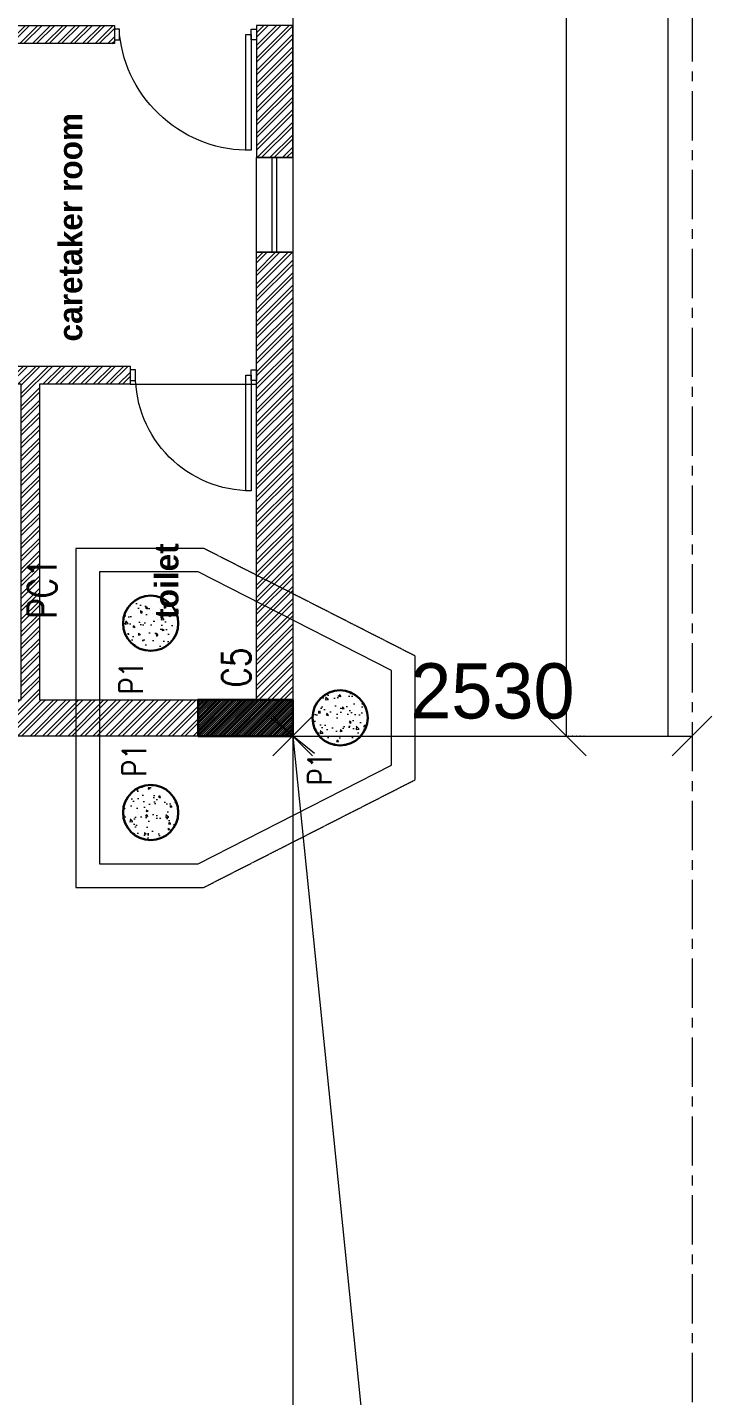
# Model space of a CAD drawing. Header units: metres. Extents: x 5205117 to 5948571, y 646915 to 1143748.
# Drawn here: x 5479732 to 5484081, y 1031083 to 1039757 of the extents above; entities that cross this region are included whole.
import ezdxf

# ---------------------------------------------------------------- set-up
doc = ezdxf.new("R2010")
doc.units = ezdxf.units.M
doc.header["$MEASUREMENT"] = 0
doc.header["$PDMODE"] = 35
doc.header["$PDSIZE"] = 10
for name, pattern in [('CENTER', [2, 1.25, -0.25, 0.25, -0.25]), ('DASHED', [0.75, 0.5, -0.25]), ('DOT2', [0.125, 0, -0.125]), ('HIDDEN', [0.375, 0.25, -0.125])]:
    doc.linetypes.add(name, pattern=pattern)
doc.layers.get('0').update_dxf_attribs({"color": 1, "linetype": 'DASHED', "lineweight": 30})
for name, color, linetype, lineweight in [('A-Center line', 1, 'CENTER', 9), ('dim start point', 10, 'Continuous', 0), ('S-COLUMN & WALL', 5, 'Continuous', 30), ('S-COLUMN_H', 250, 'Continuous', 0), ('S-FOUND-EXCAVATION', 253, 'HIDDEN', 0), ('S-FOUND-FOOTING', 7, 'Continuous', 15), ('S-PILE', 96, 'Continuous', 30), ('S-TEXT COL.', 1, 'Continuous', 0), ('S-TEXT PILE', 7, 'Continuous', 0)]:
    doc.layers.add(name, color=color, linetype=linetype, lineweight=lineweight)
doc.layers.add('A-GF', color=8, linetype='Continuous', lineweight=0, transparency=0.5)
doc.styles.add('MtXpl_Century_Gothic', font='GOTHICB.TTF')
doc.styles.add('SETU 1', font='romans.shx', dxfattribs={"width": 0.8})
doc.styles.get("Standard").update_dxf_attribs({"font": 'GOTHIC.TTF'})
doc.dimstyles.get("Standard").update_dxf_attribs({"dimtxt": 2, "dimasz": 1, "dimexe": 0, "dimexo": 0, "dimgap": 0.1, "dimtad": 1, "dimdsep": 46, "dimtxsty": 'Standard', "dimblk": 'OBLIQUE', "dimcen": 0.1, "dimclrd": 256, "dimclre": 256, "dimclrt": 256, "dimadec": 0, "dimazin": 0, "dimtfac": 1, "dimtofl": 0, "dimtmove": 1, "dimatfit": 2, "dimldrblk": 'OPEN90', "dimfxl": 1, "dimtolj": 1, "dimtzin": 0, "dimlwd": -1, "dimlwe": -1, "dimarcsym": 0})

# ---------------------------------------------------------------- blocks, each defined once
blk = doc.blocks.new('P2')
at = {"layer": 'S-PILE', "lineweight": 0}
h = blk.add_hatch(dxfattribs=at)
h.set_pattern_fill('AR-CONC', color=256, scale=20)
h.set_pattern_definition([(49.99999999999999, (0, 0), (143.4520365201507, -12.55042699651902), [15, -165]), (355, (0, 0), (-27.7502667226, 150.4384267400024), [12, -132]), (100.45144446, (11.9543362, -1.0458688), (115.7017693454224, 137.8879981937259), [12.7480384, -140.2284224]), (46.18420000000001, (0, 40), (213.4482661343145, -33.10385615861531), [22.5, -247.5]), (96.63563549, (17.787349, 37.2413386), (186.9323891348457, 194.8237201549101), [19.1220684, -210.342752]), (351.1841639899999, (0, 40), (186.9323890109546, 194.823720053998), [18, -198.0000002]), (21, (20, 30), (119.3814104236923, -80.52377813306776), [15, -165]), (326.0000000000001, (20, 30), (48.66306638431634, 145.0300090093706), [12, -132]), (71.45144474, (29.9484508, 23.2896852), (168.0444753459942, 64.50623056127077), [12.748038, -140.2284224]), (37.50000000000001, (0, 0), (2.431971063458134, 66.5787707662623), [0, -130.4, 0, -134, 0, -132.5]), (7.499999999999999, (0, 0), (52.61390748842972, 78.88234237647205), [0, -76.39999999999999, 0, -127.4, 0, -50.5]), (327.5, (-44.6, 0), (106.7644872344818, -4.510974346875951), [0, -50, 0, -156, 0, -207]), (317.5, (-64.6, 0), (116.6372338684772, 20.02099646646354), [0, -65, 0, -103.6, 0, -147])])
edge = h.paths.add_edge_path()
edge.add_arc((0, 0), 175, 0, 360)
at = {"layer": 'S-PILE'}
blk.add_circle((0, 0), 175, dxfattribs=at)
blk = doc.blocks.new('_Oblique')
at = {"color": 0, "linetype": 'ByBlock', "lineweight": -2}
blk.add_line((-0.5, -0.5), (0.5, 0.5), dxfattribs=at)
blk = doc.blocks.new('*D802')
at = {"layer": 'Defpoints', "color": 0, "ltscale": 5, "transparency": 16777216}
for p in [(5481413.513258424, 1035264.562977356), (5483943.522512879, 1035264.562977356), (5483943.522512879, 1035264.562977356)]:
    blk.add_point(p, dxfattribs=at)
at = {"layer": 'dim start point', "color": 1, "ltscale": 5, "transparency": 16777216}
blk.add_line((5481413.513258424, 1035264.562977356), (5483943.522512879, 1035264.562977356), dxfattribs=at)
at = {"layer": 'dim start point', "color": 1, "ltscale": 5, "transparency": 16777216, "xscale": 250, "yscale": 250, "zscale": 250, "rotation": 180}
blk.add_blockref('_Oblique', (5481413.513258424, 1035264.562977356), dxfattribs=at)
at = {"layer": 'dim start point', "color": 1, "ltscale": 5, "transparency": 16777216, "xscale": 250, "yscale": 250, "zscale": 250}
blk.add_blockref('_Oblique', (5483943.522512879, 1035264.562977356), dxfattribs=at)
at = {"layer": 'dim start point', "color": 1, "ltscale": 5, "transparency": 16777216, "insert": (5482678.517885651, 1035548.366512366), "char_height": 350, "attachment_point": 5}
blk.add_mtext('\\A1;2530', dxfattribs=at)
blk = doc.blocks.new('_Open90')
at = {"color": 0, "linetype": 'ByBlock', "lineweight": -2}
for p, q in [((-0.5, 0.5), (0, 0)), ((0, 0), (-1, 0)), ((0, 0), (-0.5, -0.5))]:
    blk.add_line(p, q, dxfattribs=at)
blk = doc.blocks.new('*D803')
at = {"layer": 'Defpoints', "color": 0, "ltscale": 5, "transparency": 16777216}
for p in [(5481113.513258425, 1035264.562977357), (5481113.513258425, 1010325.266908868), (5481413.513258426, 1010325.266908868)]:
    blk.add_point(p, dxfattribs=at)
at = {"layer": 'dim start point', "linetype": 'DOT2', "ltscale": 5, "transparency": 16777216}
for p, q in [((5481113.513258425, 1035264.562977357), (5481413.513258426, 1035264.562977357)), ((5481113.513258425, 1010325.266908868), (5481413.513258426, 1010325.266908868))]:
    blk.add_line(p, q, dxfattribs=at)
at = {"layer": 'dim start point', "color": 1, "ltscale": 5, "transparency": 16777216}
blk.add_line((5481413.513258426, 1035264.562977357), (5481413.513258426, 1010325.266908868), dxfattribs=at)
at = {"layer": 'dim start point', "color": 1, "ltscale": 5, "transparency": 16777216, "xscale": 250, "yscale": 250, "zscale": 250}
for p, rotation in [((5481413.513258426, 1035264.562977357), 90), ((5481413.513258426, 1010325.266908868), 270)]:
    blk.add_blockref('_Oblique', p, dxfattribs=dict(at, rotation=rotation))
at = {"layer": 'dim start point', "color": 1, "ltscale": 5, "transparency": 16777216, "insert": (5481129.709723416, 1022794.914943111), "char_height": 350, "attachment_point": 5, "rotation": 90}
blk.add_mtext('\\A1;24939', dxfattribs=at)
blk = doc.blocks.new('*D804')
at = {"layer": 'Defpoints', "color": 0, "ltscale": 5, "transparency": 16777216}
for p in [(5481413.513258423, 1035264.562977355), (5483943.522512879, 1010325.266908868), (5483943.522512879, 1010325.266908868)]:
    blk.add_point(p, dxfattribs=at)
at = {"layer": 'dim start point', "color": 1, "ltscale": 5, "transparency": 16777216}
blk.add_line((5481413.513258423, 1035264.562977355), (5483943.522512879, 1010325.266908868), dxfattribs=at)
at = {"layer": 'dim start point', "color": 1, "ltscale": 5, "transparency": 16777216, "xscale": 250, "yscale": 250, "zscale": 250}
for p, rotation in [((5481413.513258423, 1035264.562977355), 95.79265036798506), ((5483943.522512879, 1010325.266908868), 275.792650367985)]:
    blk.add_blockref('_Oblique', p, dxfattribs=dict(at, rotation=rotation))
at = {"layer": 'dim start point', "color": 1, "ltscale": 5, "transparency": 16777216, "insert": (5482960.872224359, 1022823.558858642), "char_height": 350, "attachment_point": 5, "rotation": 275.79265036798506}
blk.add_mtext('\\A1;25067', dxfattribs=at)
blk = doc.blocks.new('*D809')
at = {"layer": 'Defpoints', "color": 0, "ltscale": 5, "transparency": 16777216}
for p in [(5483263.570157437, 1053334.562977357), (5483146.956421428, 1035264.562977357), (5483263.570157437, 1035264.562977357)]:
    blk.add_point(p, dxfattribs=at)
at = {"layer": 'dim start point', "linetype": 'DOT2', "ltscale": 5, "transparency": 16777216}
for p, q in [((5483263.570157437, 1053334.562977357), (5483146.956421428, 1053334.562977357)), ((5483263.570157437, 1035264.562977357), (5483146.956421428, 1035264.562977357))]:
    blk.add_line(p, q, dxfattribs=at)
at = {"layer": 'dim start point', "color": 1, "ltscale": 5, "transparency": 16777216}
blk.add_line((5483146.956421428, 1053334.562977357), (5483146.956421428, 1035264.562977357), dxfattribs=at)
at = {"layer": 'dim start point', "color": 1, "ltscale": 5, "transparency": 16777216, "xscale": 250, "yscale": 250, "zscale": 250}
for p, rotation in [((5483146.956421428, 1053334.562977357), 90), ((5483146.956421428, 1035264.562977357), 270)]:
    blk.add_blockref('_Oblique', p, dxfattribs=dict(at, rotation=rotation))
at = {"layer": 'dim start point', "color": 1, "ltscale": 5, "transparency": 16777216, "insert": (5482863.152886418, 1044299.562977355), "char_height": 350, "attachment_point": 5, "rotation": 90}
blk.add_mtext('\\A1;18070', dxfattribs=at)

msp = doc.modelspace()

# ---------------------------------------------------------------- hatches: boundary and pattern name
at = {"layer": 'A-GF', "ltscale": 5}
h = msp.add_hatch(dxfattribs=at)
h.set_pattern_fill('ANSI32', color=256, scale=150)
h.set_pattern_definition([(45.00000000000003, (1613796.588043014, 637511.844086546), (-39.77475644174334, 39.77475644174326), []), (45.00000000000003, (1613823.104547264, 637511.844086546), (-39.77475644174334, 39.77475644174326), [])])
h.paths.add_polyline_path([(5468713.513258424, 1050679.562977357), (5473303.513258424, 1050679.562977357), (5473303.513258424, 1050909.562977357), (5470703.513258424, 1050909.562977357), (5470703.513258424, 1054604.562977356), (5470588.513258424, 1054604.562977356), (5470588.513258424, 1052039.562977356), (5470473.513258424, 1052039.562977357), (5470473.513258424, 1050909.562977356), (5468713.513258424, 1050909.562977357), (5468713.513258424, 1051809.562977357), (5469323.513258424, 1051809.562977357), (5469323.513258424, 1052039.562977357), (5468713.513258424, 1052039.562977357), (5468713.513258424, 1054489.562977356), (5469738.513258424, 1054489.562977356), (5469738.513258424, 1054604.562977356), (5468713.513258424, 1054604.562977356), (5468713.513258424, 1056204.562977356), (5470588.513258424, 1056204.562977357), (5470588.513258424, 1055604.562977356), (5470703.513258424, 1055604.562977357), (5470703.513258424, 1056434.562977356), (5468483.513258424, 1056434.562977356), (5468483.513258424, 1047599.562977357), (5472778.513258424, 1047599.562977357), (5472778.513258424, 1047829.562977357), (5468713.513258424, 1047829.562977357)])
h.paths.add_polyline_path([(5469198.513258424, 1038449.562977357), (5469198.513258424, 1041369.562977357), (5468713.513258424, 1041369.562977357), (5468713.513258424, 1038449.562977357)], flags=16)
h.paths.add_polyline_path([(5468483.513258424, 1041599.562977357), (5468483.513258424, 1038219.562977357), (5469313.513258424, 1038219.562977357), (5469313.513258424, 1041599.562977357)])
h.paths.add_polyline_path([(5468968.513258424, 1037224.562977357), (5468713.513258424, 1037224.562977357), (5468713.513258424, 1037804.562977357), (5468968.513258424, 1037804.562977357)], flags=16)
h.paths.add_polyline_path([(5468483.513258424, 1037919.562977357), (5469083.513258424, 1037919.562977357), (5469083.513258424, 1036994.562977357), (5468483.513258424, 1036994.562977357)])
h.paths.add_polyline_path([(5472593.513258424, 1037804.562977357), (5472848.513258424, 1037804.562977357), (5472848.513258424, 1037224.562977357), (5472593.513258424, 1037224.562977357)], flags=16)
h.paths.add_polyline_path([(5473078.513258424, 1036994.562977357), (5472478.513258424, 1036994.562977357), (5472478.513258424, 1037919.562977357), (5473078.513258424, 1037919.562977357)], flags=17)
h.paths.add_polyline_path([(5474533.513258424, 1038449.562977357), (5472248.513258424, 1038449.562977357), (5472248.513258424, 1038219.562977357), (5474303.513258424, 1038219.562977357), (5474303.513258424, 1035264.562977357), (5474903.513258424, 1035264.562977357), (5474903.513258424, 1035979.562977357), (5474533.513258424, 1035979.562977357)])
h.paths.add_polyline_path([(5474788.513258424, 1035494.562977357), (5474788.513258424, 1035864.562977357), (5474533.513258424, 1035864.562977357), (5474533.513258424, 1035494.562977357)], flags=16)
h.paths.add_polyline_path([(5478353.513258424, 1039769.562977357), (5480283.513258423, 1039769.562977359), (5480283.513258423, 1039654.562977359), (5478468.513258424, 1039654.562977357), (5478468.513258424, 1037609.562977357), (5480383.513258424, 1037609.562977356), (5480383.513258424, 1037494.562977356), (5479808.513258424, 1037494.562977356), (5479808.513258424, 1035494.562977357), (5481183.513258424, 1035494.562977357), (5481183.513258424, 1038332.062977356), (5481413.513258424, 1038332.062977356), (5481413.513258424, 1035264.562977357), (5477983.513258423, 1035264.562977357), (5477983.513258423, 1035979.562977357), (5478353.513258424, 1035979.562977357), (5478353.513258424, 1036694.562977357), (5478468.513258424, 1036694.562977357), (5478468.513258424, 1035494.562977357), (5479693.513258424, 1035494.562977357), (5479693.513258424, 1037494.562977356), (5478353.513258424, 1037494.562977357)])
h.paths.add_polyline_path([(5478098.513258423, 1035494.562977357), (5478098.513258423, 1035864.562977357), (5478353.513258423, 1035864.562977357), (5478353.513258423, 1035494.562977357)], flags=16)
h.paths.add_polyline_path([(5474303.513258424, 1048429.562977357), (5474303.513258424, 1047599.562977357), (5475933.513258424, 1047599.562977357), (5475933.513258424, 1048429.562977357)])
h.paths.add_polyline_path([(5477548.513258424, 1048429.562977357), (5477433.513258424, 1048429.562977357), (5477433.513258424, 1047599.562977357), (5481413.513258424, 1047599.562977357), (5481413.513258424, 1050909.562977357), (5477433.513258424, 1050909.562977357), (5477433.513258424, 1049329.562977357), (5477548.513258424, 1049329.562977357), (5477548.513258424, 1050794.562977357), (5481183.513258424, 1050794.562977357), (5481183.513258424, 1047829.562977357), (5479543.513258424, 1047829.562977357), (5479543.513258424, 1049444.562977357), (5478448.513258424, 1049444.562977357), (5478448.513258424, 1049329.562977357), (5479428.513258424, 1049329.562977357), (5479428.513258424, 1047829.562977357), (5477548.513258424, 1047829.562977357)])
h.paths.add_polyline_path([(5475703.513258424, 1048199.562977357), (5475703.513258424, 1047714.562977357), (5474533.513258424, 1047714.562977357), (5474533.513258424, 1048199.562977357)], flags=16)
h.paths.add_polyline_path([(5477548.513258424, 1053104.562977357), (5477548.513258424, 1052849.562977357), (5478353.513258423, 1052849.562977357), (5478353.513258423, 1053104.562977357)], flags=16)
h.paths.add_polyline_path([(5475933.513258424, 1052734.562977357), (5475333.513258424, 1052734.562977357), (5475333.513258424, 1053334.562977357), (5478583.513258423, 1053334.562977357), (5478583.513258423, 1052734.562977357), (5477433.513258424, 1052734.562977357), (5477433.513258424, 1053104.562977357), (5475933.513258424, 1053104.562977357)])
h.paths.add_polyline_path([(5475703.513258424, 1053104.562977357), (5475448.513258424, 1053104.562977357), (5475448.513258424, 1052849.562977357), (5475703.513258424, 1052849.562977357)], flags=16)
h.paths.add_polyline_path([(5475933.513258424, 1050679.562977357), (5474303.513258424, 1050679.562977357), (5474303.513258424, 1055604.562977356), (5473933.513258424, 1055604.562977356), (5473933.513258424, 1056434.562977356), (5474533.513258424, 1056434.562977356), (5474533.513258424, 1050909.562977357), (5475933.513258424, 1050909.562977357)])
h.paths.add_polyline_path([(5474048.513258424, 1055834.562977356), (5474048.513258424, 1056204.562977356), (5474303.513258424, 1056204.562977356), (5474303.513258424, 1055834.562977356)], flags=16)
h.paths.add_polyline_path([(5472778.513258424, 1049554.562977357), (5469813.513258424, 1049554.562977357), (5469813.513258424, 1048954.562977357), (5472778.513258424, 1048954.562977357)], flags=17)
h.paths.add_polyline_path([(5472548.513258424, 1049439.562977357), (5470043.513258424, 1049439.562977357), (5470043.513258424, 1049069.562977357), (5472548.513258424, 1049069.562977357)], flags=16)
h.paths.add_polyline_path([(5474533.513258424, 1040769.562977356), (5474533.513258423, 1041369.562977357), (5478353.513258424, 1041369.562977357), (5478353.513258424, 1040769.562977357), (5478583.513258424, 1040769.562977357), (5478583.513258424, 1041369.562977357), (5481183.513258424, 1041369.562977357), (5481183.513258424, 1040769.562977357), (5481413.513258424, 1040769.562977357), (5481413.513258424, 1041599.562977357), (5474303.513258423, 1041599.562977357), (5474303.513258424, 1040769.562977356)])
h.paths.add_polyline_path([(5481413.513258423, 1038932.062977356), (5481413.513258423, 1039769.562977356), (5481183.513258424, 1039769.562977356), (5481183.513258424, 1038932.062977356)], flags=17)
at = {"layer": 'A-GF', "ltscale": 100}
h = msp.add_hatch(dxfattribs=at)
h.set_pattern_fill('ANSI31', color=256, scale=75.00000000000001, angle=180)
h.set_pattern_definition([(224.9999999999999, (1771839.866580646, 846817.7886967286), (6.629126073623887, -6.629126073623883), [])])
h.paths.add_polyline_path([(5478353.513258423, 1052734.562977356), (5478353.513258423, 1053334.562977356), (5478583.513258423, 1053334.562977357), (5478583.513258423, 1052734.562977357)])
h.paths.add_polyline_path([(5481413.513258423, 1041369.562977356), (5481413.513258423, 1041599.562977356), (5480813.513258423, 1041599.562977356), (5480813.513258423, 1041369.562977356)])
h.paths.add_polyline_path([(5480813.513258423, 1035264.562977356), (5480813.513258423, 1035494.562977356), (5481413.513258423, 1035494.562977356), (5481413.513258423, 1035264.562977356)])
h.paths.add_polyline_path([(5474303.513258423, 1035264.562977356), (5474533.513258423, 1035264.562977356), (5474533.513258424, 1036094.562977356), (5474303.513258424, 1036094.562977356)])
h.paths.add_polyline_path([(5473933.513258424, 1038219.562977356), (5473933.513258424, 1038449.562977356), (5474533.513258424, 1038449.562977357), (5474533.513258424, 1038219.562977357)])
h.paths.add_polyline_path([(5468483.513258424, 1038219.562977356), (5468483.513258424, 1038449.562977356), (5469313.513258424, 1038449.562977357), (5469313.513258424, 1038219.562977357)])
h.paths.add_polyline_path([(5474303.513258424, 1048429.562977357), (5474533.513258424, 1048429.562977357), (5474533.513258424, 1047599.562977357), (5474303.513258424, 1047599.562977357)])
h.paths.add_polyline_path([(5480813.513258424, 1047599.562977357), (5480813.513258424, 1047829.562977357), (5481413.513258424, 1047829.562977357), (5481413.513258424, 1047599.562977357)])
h.paths.add_polyline_path([(5481183.513258424, 1050909.562977356), (5481413.513258424, 1050909.562977356), (5481413.513258424, 1050309.562977356), (5481183.513258424, 1050309.562977356)])
h.paths.add_polyline_path([(5468483.513258424, 1052409.562977357), (5468713.513258424, 1052409.562977357), (5468713.513258424, 1051809.562977357), (5468483.513258424, 1051809.562977357)])
h.paths.add_polyline_path([(5468483.513258424, 1048429.562977357), (5468713.513258424, 1048429.562977357), (5468713.513258424, 1047599.562977357), (5468483.513258424, 1047599.562977357)])
h.paths.add_polyline_path([(5468483.513258424, 1056434.562977356), (5468713.513258424, 1056434.562977356), (5468713.513258424, 1055834.562977356), (5468483.513258424, 1055834.562977356)])
h.paths.add_polyline_path([(5474533.513258424, 1056434.562977356), (5474533.513258424, 1056204.562977356), (5473933.513258424, 1056204.562977356), (5473933.513258424, 1056434.562977356)])
h.paths.add_polyline_path([(5474303.513258424, 1051279.562977357), (5474533.513258424, 1051279.562977357), (5474533.513258424, 1050679.562977357), (5474303.513258424, 1050679.562977357)])
h.paths.add_polyline_path([(5475933.513258424, 1053334.055524636), (5475333.513258424, 1053334.055524636), (5475333.513258424, 1053104.055524636), (5475933.513258424, 1053104.055524636)])
h.paths.add_polyline_path([(5474303.513258424, 1040769.562977356), (5474303.513258424, 1041599.562977357), (5474533.513258424, 1041599.562977357), (5474533.513258424, 1040769.562977356)])
h.paths.add_polyline_path([(5468713.513258424, 1041599.562977357), (5468713.513258424, 1040769.562977357), (5468483.513258424, 1040769.562977357), (5468483.513258424, 1041599.562977357)])
h.paths.add_polyline_path([(5478353.513258423, 1035264.562977356), (5478353.513258423, 1035494.562977356), (5478953.513258423, 1035494.562977357), (5478953.513258423, 1035264.562977357)])
h.paths.add_polyline_path([(5478353.513258424, 1041369.562977356), (5478353.513258424, 1041599.562977356), (5478953.513258424, 1041599.562977357), (5478953.513258424, 1041369.562977357)])
h.paths.add_polyline_path([(5477433.513258424, 1047599.562977356), (5477433.513258424, 1047829.562977356), (5478033.513258424, 1047829.562977357), (5478033.513258424, 1047599.562977357)])
at = {"layer": 'S-COLUMN_H'}
h = msp.add_hatch(color=256, dxfattribs=at)
h.dxf.hatch_style = 1
h.paths.add_polyline_path([(5481413.513258423, 1035264.562977357), (5481413.513258423, 1035494.562977357), (5480813.513258423, 1035494.562977357), (5480813.513258423, 1035264.562977357)])

# ---------------------------------------------------------------- linework, layer by layer
at = {"layer": 'A-Center line', "ltscale": 250}
msp.add_line((5483943.522512879, 1068353.512279649), (5483943.522512879, 1009894.100999238), dxfattribs=at)
at = {"layer": 'A-GF', "ltscale": 10}
for p, q in [((5480283.513258423, 1039745.396310692), (5480283.513258423, 1039678.729644025)), ((5480316.846591757, 1039745.396310692), (5480283.513258423, 1039745.396310692)), ((5480283.513258423, 1039678.729644025), (5480316.846591757, 1039678.729644025)), ((5480316.846591757, 1039678.729644025), (5480316.846591757, 1039745.396310692)), ((5481116.846591757, 1038978.729644025), (5481116.846591757, 1039712.062977359)), ((5481116.846591757, 1039712.062977359), (5481150.17992509, 1039712.062977359)), ((5481150.17992509, 1039678.729644025), (5481150.17992509, 1039745.396310692)), ((5481150.17992509, 1039745.396310692), (5481183.513258424, 1039745.396310692)), ((5481150.17992509, 1039712.062977359), (5481150.17992509, 1038978.729644025)), ((5481183.513258424, 1039678.729644025), (5481150.17992509, 1039678.729644025)), ((5481183.513258424, 1039745.396310692), (5481183.513258424, 1039678.729644025)), ((5481150.17992509, 1038978.729644025), (5481116.846591757, 1038978.729644025)), ((5480383.513258424, 1037585.396310691), (5480383.513258424, 1037518.729644025)), ((5480416.846591757, 1037585.396310691), (5480383.513258424, 1037585.396310691)), ((5480416.846591757, 1037518.729644025), (5480416.846591757, 1037585.396310691)), ((5481150.17992509, 1037518.729644025), (5481150.17992509, 1037585.396310691)), ((5481150.17992509, 1037585.396310691), (5481183.513258424, 1037585.396310691)), ((5481183.513258424, 1037585.396310691), (5481183.513258424, 1037518.729644025)), ((5480383.513258424, 1037518.729644025), (5480416.846591757, 1037518.729644025)), ((5481116.846591757, 1036818.729644024), (5481116.846591757, 1037552.062977358)), ((5481116.846591757, 1037552.062977358), (5481150.17992509, 1037552.062977358)), ((5481150.17992509, 1037552.062977358), (5481150.17992509, 1036818.729644024)), ((5481183.513258424, 1037518.729644025), (5481150.17992509, 1037518.729644025)), ((5481150.17992509, 1036818.729644024), (5481116.846591757, 1036818.729644024))]:
    msp.add_line(p, q, dxfattribs=at)
at = {"layer": 'A-GF', "ltscale": 5}
for p, q in [((5481413.513258424, 1038932.062977356), (5481183.513258424, 1038932.062977356)), ((5481183.513258424, 1038332.062977356), (5481183.513258424, 1038932.062977356)), ((5481283.513258424, 1038332.062977356), (5481283.513258424, 1038932.062977356)), ((5481313.513258424, 1038332.062977356), (5481313.513258424, 1038932.062977356)), ((5481413.513258423, 1038932.062977356), (5481413.513258424, 1038332.062977356)), ((5481413.513258424, 1038332.062977356), (5481183.513258424, 1038332.062977356)), ((5480383.513258424, 1037494.562977355), (5481183.513258424, 1037494.562977355))]:
    msp.add_line(p, q, dxfattribs=at)
at = {"layer": 'A-GF', "ltscale": 10}
msp.add_lwpolyline([(5481413.513258424, 1035264.562977357), (5483793.483967271, 1035264.562977357), (5483793.483967271, 1041599.562977357), (5481413.513258424, 1041599.562977357)], close=True, dxfattribs=at)
at = {"layer": 'A-GF', "ltscale": 5}
for points in [[(5478353.513258424, 1039769.562977357), (5480283.513258423, 1039769.562977359), (5480283.513258423, 1039654.562977359), (5478468.513258424, 1039654.562977357), (5478468.513258424, 1037609.562977357), (5480383.513258424, 1037609.562977356), (5480383.513258424, 1037494.562977356), (5479808.513258424, 1037494.562977356), (5479808.513258424, 1035494.562977357), (5481183.513258424, 1035494.562977357), (5481183.513258424, 1038332.062977356), (5481413.513258424, 1038332.062977356), (5481413.513258424, 1035264.562977357), (5477983.513258423, 1035264.562977357), (5477983.513258423, 1035979.562977357), (5478353.513258424, 1035979.562977357), (5478353.513258424, 1036694.562977357), (5478468.513258424, 1036694.562977357), (5478468.513258424, 1035494.562977357), (5479693.513258424, 1035494.562977357), (5479693.513258424, 1037494.562977356), (5478353.513258424, 1037494.562977357)], [(5481413.513258423, 1038932.062977356), (5481413.513258423, 1039769.562977356), (5481183.513258424, 1039769.562977356), (5481183.513258424, 1038932.062977356)]]:
    msp.add_lwpolyline(points, close=True, dxfattribs=at)
at = {"layer": 'A-GF', "ltscale": 5, "flags": 128}
msp.add_lwpolyline([(5480813.513258423, 1035264.562977356), (5480813.513258423, 1035494.562977356), (5481413.513258423, 1035494.562977356), (5481413.513258423, 1035264.562977356)], close=True, dxfattribs=at)
at = {"layer": 'A-GF', "ltscale": 5, "extrusion": (0, 0, -1)}
for centre, major_axis, ratio, start_param, end_param in [((5481076.078532257, 1039734.675030958), (589.2556509888831, -518.5449728702004), 0.9342689286383548, 0.7853981633974265, 2.356194490192428), ((5481150.17992509, 1037552.062977358), (518.5449728702661, 518.544972870266), 0.9999999999999172, 2.356194490192304, 3.926990816987283)]:
    msp.add_ellipse(centre, major_axis=major_axis, ratio=ratio, start_param=start_param, end_param=end_param, dxfattribs=at)
at = {"layer": 'S-COLUMN & WALL', "color": 5}
msp.add_lwpolyline([(5481413.513258423, 1035264.562977357), (5481413.513258423, 1035494.562977357), (5480813.513258423, 1035494.562977357), (5480813.513258423, 1035264.562977357)], close=True, dxfattribs=at)
at = {"layer": 'S-FOUND-EXCAVATION'}
msp.add_lwpolyline([(5480038.513183823, 1034304.562990023), (5480848.923429316, 1034304.562990023), (5482188.513183823, 1034986.857879164), (5482188.513183823, 1035772.268072452), (5480848.923430719, 1036454.562990023), (5480038.513183823, 1036454.562990023)], close=True, dxfattribs=at)
at = {"layer": 'S-FOUND-FOOTING', "color": 1}
msp.add_lwpolyline([(5480188.513183823, 1034454.562990023), (5480813.513232118, 1034454.562990023), (5482038.513183823, 1035079.562976727), (5482038.513183823, 1035679.562976727), (5480813.513232118, 1036304.562990023), (5480188.513183823, 1036304.562990023), (5480188.513183823, 1034454.562990023)], dxfattribs=at)

# ---------------------------------------------------------------- block references
at = {"layer": 'S-PILE', "rotation": 270}
for p in [(5480513.649610395, 1035979.562981874), (5481713.513232118, 1035379.562976727), (5480513.649610395, 1034779.562981874)]:
    msp.add_blockref('P2', p, dxfattribs=at)

# ---------------------------------------------------------------- texts
at = {"layer": 'A-GF', "style": 'MtXpl_Century_Gothic'}
for s, p in [('caretaker room', (5480079.729116485, 1037765.747971019)), ('toilet', (5480689.390954306, 1036007.469509001))]:
    msp.add_text(s, height=150, rotation=90, dxfattribs=at).set_placement(p)
at = {"layer": 'S-TEXT COL.', "color": 7, "style": 'SETU 1', "width": 0.8}
msp.add_text('PC1', height=180, rotation=90, dxfattribs=at).set_placement((5479915.819560211, 1036008.410993993))
at = {"layer": 'S-TEXT COL.', "color": 1, "true_color": 0xe61414, "style": 'SETU 1', "width": 0.8}
msp.add_text('C5', height=180, rotation=90, dxfattribs=at).set_placement((5481146.151499692, 1035572.022463884))
at = {"layer": 'S-TEXT PILE', "style": 'SETU 1', "width": 0.8}
for p in [(5480464.355716561, 1035527.990490581), (5480483.814513627, 1035006.186259694), (5481660.221570427, 1034951.689813161)]:
    msp.add_text('P1', height=150, rotation=90, dxfattribs=at).set_placement(p)

# ---------------------------------------------------------------- dimensions: what is measured, and where the dimension line sits
at = {"layer": 'dim start point', "color": 12, "ltscale": 5}
for base, p1, p2, picture, middle in [((5483146.956421428, 1035264.562977357), (5483263.570157435, 1053334.562977357), (5483263.570157435, 1035264.562977357), '*D809', (5482863.152886418, 1044299.562977355)), ((5481413.513258426, 1010325.266908868), (5481113.513258423, 1035264.562977356), (5481113.513258423, 1010325.266908868), '*D803', (5481129.709723416, 1022794.914943111))]:
    dim = msp.add_linear_dim(base=base, p1=p1, p2=p2, angle=90, dimstyle='Standard', override={"dimtxt": 350, "dimasz": 250, "dimgap": 100, "dimdec": 0, "dimclrd": 1, "dimclrt": 1, "dimtdec": 0, "dimfxl": 0.1}, dxfattribs=at)
    dim.commit()
    dim.dimension.update_dxf_attribs({"geometry": picture, "text_midpoint": middle})
dim = msp.add_linear_dim(base=(5483943.522512879, 1035264.562977356), p1=(5481413.513258424, 1035264.562977356), p2=(5483943.522512879, 1035264.562977356), dimstyle='Standard', override={"dimtxt": 350, "dimasz": 250, "dimgap": 100, "dimdec": 0, "dimclrd": 1, "dimclrt": 1, "dimtdec": 0, "dimfxl": 0.1}, dxfattribs=at)
dim.commit()
dim.dimension.update_dxf_attribs({"geometry": '*D802', "text_midpoint": (5482678.517885651, 1035548.366512366)})
dim = msp.add_aligned_dim(p1=(5481413.513258423, 1035264.562977355), p2=(5483943.522512879, 1010325.266908868), distance=0, dimstyle='Standard', override={"dimtxt": 350, "dimasz": 250, "dimgap": 100, "dimdec": 0, "dimclrd": 1, "dimclrt": 1, "dimtdec": 0, "dimfxl": 0.1}, dxfattribs=at)
dim.commit()
dim.dimension.update_dxf_attribs({"geometry": '*D804', "text_midpoint": (5482960.872224359, 1022823.558858642)})

doc.saveas('drawing.dxf')
